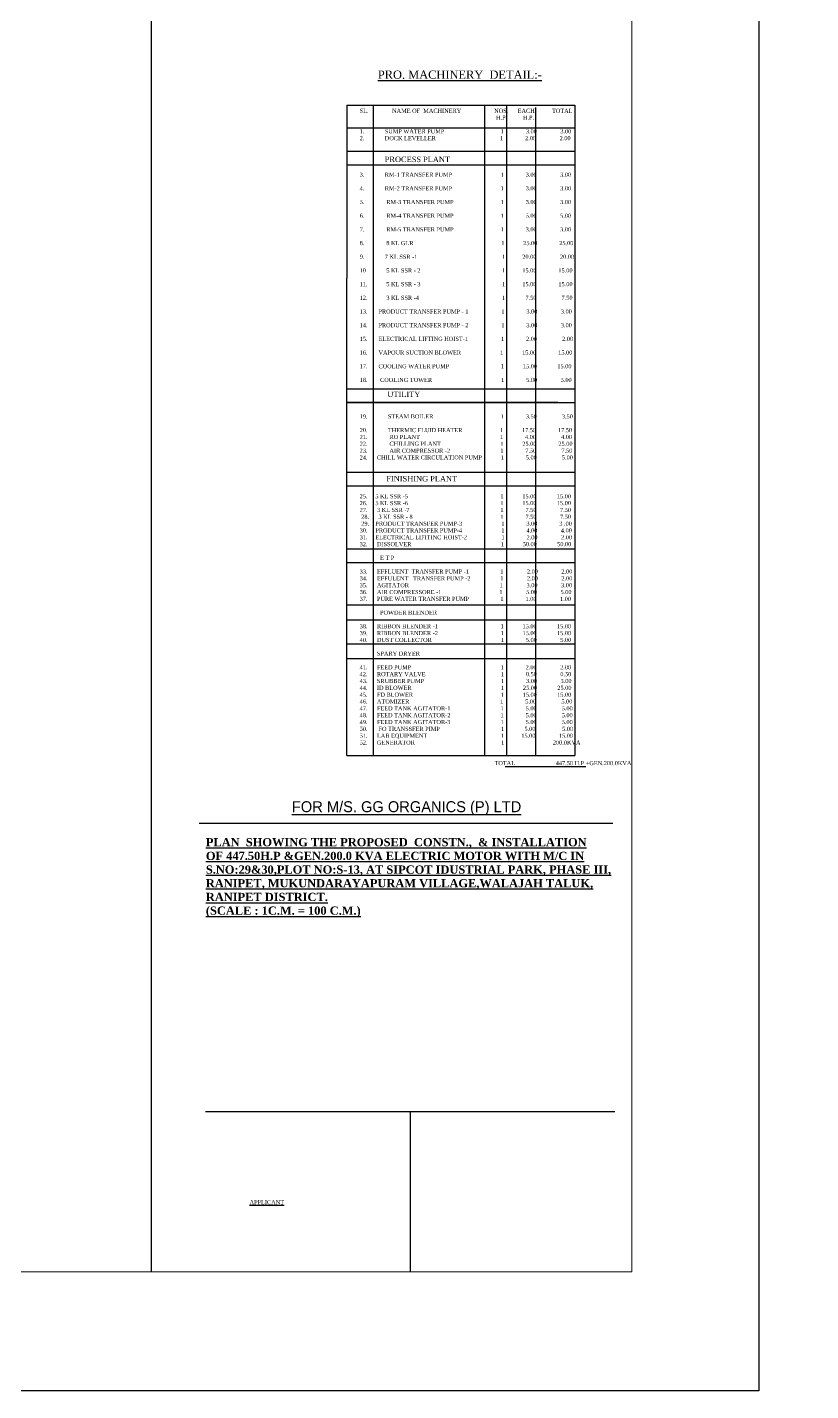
# Model space of a CAD drawing. Header units: metres. Extents: x -4258 to 185371, y -3317 to 113.
# Drawn here: x 5107 to 5194.3, y -740.3 to -588.3 of the extents above; entities that cross this region are included whole.
import ezdxf

# ---------------------------------------------------------------- set-up
doc = ezdxf.new("R2010")
doc.units = ezdxf.units.M
doc.header["$LTSCALE"] = 0.5
doc.header["$MEASUREMENT"] = 0
doc.layers.add('LOCATION_PLAN', color=7, linetype='Continuous', lineweight=0)
doc.styles.get("Standard").update_dxf_attribs({"font": 'times.ttf'})
doc.dimstyles.get("Standard").update_dxf_attribs({"dimtxt": 0.23, "dimasz": 0.23, "dimexe": 0.23, "dimexo": 0.23, "dimgap": 0.09, "dimtad": 1, "dimzin": 0, "dimdsep": 46, "dimtxsty": 'Standard', "dimcen": 0.09, "dimadec": 0, "dimazin": 0, "dimtfac": 1, "dimtofl": 0, "dimtmove": 0, "dimatfit": 3, "dimfxl": 0, "dimtolj": 1, "dimtzin": 0, "dimarcsym": 0})

# ---------------------------------------------------------------- blocks, each defined once
blk = doc.blocks.new('*D646')
at = {"color": 0, "linetype": 'ByBlock', "lineweight": -2}
for p, q in [((185371.06, -679.81), (185370.15, -679.81)), ((185370.38, -680.04), (185370.38, -682.63)), ((185369.13, -682.86), (185370.61, -682.86))]:
    blk.add_line(p, q, dxfattribs=at)
for points in [[(185370.34, -680.04), (185370.42, -680.04), (185370.38, -679.81)], [(185370.34, -682.63), (185370.42, -682.63), (185370.38, -682.86)]]:
    blk.add_solid(points, dxfattribs=at)
at = {"layer": 'Defpoints', "color": 0, "linetype": 'ByBlock', "lineweight": -2}
for p in [(185371.29, -679.81), (4893.6, -682.86), (185370.38, -682.86)]:
    blk.add_point(p, dxfattribs=at)
at = {"color": 0, "linetype": 'ByBlock', "insert": (185370.18, -681.34), "char_height": 0.23, "attachment_point": 5, "rotation": 90}
blk.add_mtext('\\A1;3.05', dxfattribs=at)

msp = doc.modelspace()

# ---------------------------------------------------------------- linework, layer by layer
at = {"color": 0, "linetype": 'ByBlock'}
for p, q in [((5120.84049, -727.05468), (5120.84049, -525.40994)), ((5142.63763, -669.48406), (5142.63763, -616.30512)), ((5145.56223, -616.30512), (5145.56223, -669.48406)), ((5168.02991, -619.89717), (5168.02991, -669.48406)), ((5166.12301, -630.16043), (5142.63763, -630.16043)), ((5142.63763, -646.44396), (5168.02991, -646.44396)), ((5142.63763, -647.96896), (5168.02991, -647.96896)), ((5142.63763, -669.48406), (5168.02991, -669.48406)), ((5160.26605, -670.70966), (5169.26635, -670.70966)), ((5126.15774, -677.0466), (5172.27291, -677.0466)), ((5126.87331, -709.18049), (5172.49692, -709.18049)), ((5149.68511, -709.18049), (5149.68511, -727.05468))]:
    msp.add_line(p, q, dxfattribs=at)
for p, q in [((5142.63763, -596.99781), (5142.63763, -616.30512)), ((5142.63763, -596.99781), (5168.03099, -596.99781)), ((5145.56223, -596.99781), (5145.56223, -616.30512)), ((5157.95116, -596.99781), (5157.95116, -669.48406)), ((5160.42226, -596.99781), (5160.42226, -669.48406)), ((5163.62803, -597.25511), (5163.62803, -669.48406)), ((5168.03099, -596.99781), (5168.03099, -607.95086)), ((5142.63763, -599.53694), (5168.03099, -599.53694)), ((5168.03099, -599.53694), (5168.02991, -619.89717)), ((5142.63763, -602.11872), (5168.03085, -602.11872)), ((5142.63763, -603.6594), (5168.03077, -603.6594)), ((5142.63763, -628.61975), (5168.02991, -628.61975)), ((5142.63763, -630.16043), (5168.02991, -630.16043)), ((5142.63763, -637.91628), (5168.02991, -637.91628)), ((5142.63763, -639.45696), (5168.02991, -639.45696)), ((5142.63763, -652.71051), (5168.02991, -652.71051)), ((5142.64692, -654.35681), (5168.02991, -654.35681)), ((5142.63763, -657.03699), (5168.02991, -657.03699)), ((5142.64692, -658.68329), (5168.02991, -658.68329))]:
    msp.add_line(p, q)
at = {"linetype": 'ByBlock'}
msp.add_lwpolyline([(4490.72084, -509.77527), (5188.52751, -509.77527), (5188.52751, -740.30062), (4490.72084, -740.30062)], close=True, dxfattribs=at)
at = {"layer": 'LOCATION_PLAN', "color": 7}
msp.add_lwpolyline([(4914.44581, -525.40994), (5174.38771, -525.40994), (5174.38771, -727.05468), (4914.44581, -727.05468)], close=True, dxfattribs=at)

# ---------------------------------------------------------------- texts
at = {"attachment_point": 1}
for s, insert, char_height in [('{\\L PRO. MACHINERY  DETAIL:-}', (5145.73219, -593.15205), 0.915), ('SL.               NAME OF  MACHINERY                     NOS.      EACH           TOTAL \\P                                                                                       H.P.          H.P.\\P\\P1.             SUMP WATER PUMP                                    1              3.00               3.00\\P2.             DOCK LEVELLER                                         1              2.00               2.00\\P\\P\\P                {\\H1.3333x;PROCESS PLANT}\\P\\P3.             RM-1 TRANSFER PUMP                               1              3.00               3.00\\P\\P4.             RM-2 TRANSFER PUMP                               1              3.00               3.00\\P            \\P5.              RM-3 TRANSFER PUMP                              1              3.00               3.00\\P\\P6.              RM-4 TRANSFER PUMP                              1              5.00               5.00\\P                                                                       \\P7.              RM-5 TRANSFER PUMP                              1              3.00               3.00\\P\\P8.              8 KL GLR                                                        1            25.00              25.00\\P\\P9.             7 KL SSR -1                                                      1           20.00               20.00\\P\\P10             5 KL SSR - 2                                                    1           15.00              15.00\\P\\P11.            5 KL SSR - 3                                                    1           15.00              15.00\\P\\P12.            3 KL SSR -4                                                     1             7.50                7.50\\P\\P13.       PRODUCT TRANSFER PUMP - 1                     1              3.00               3.00\\P\\P14.       PRODUCT TRANSFER PUMP - 2                     1              3.00               3.00                               \\P\\P15.       ELECTRICAL LIFTING HOIST-1                     1              2.00                2.00\\P\\P16.       VAPOUR SUCTION BLOWER                         1            15.00              15.00\\P\\P17.       COOLING WATER PUMP                                 1            15.00             15.00\\P\\P18.        COOLING TOWER                                            1              5.00               5.00\\P\\P               {\\H1.3333x;  UTILITY\\P}\\P\\P19.             STEAM BOILER                                           1              3.50                3.50\\P\\P20.             THERMIC FLUID HEATER                        1            17.50              17.50\\P21.              RO PLANT                                                   1              4.00                4.00\\P22.              CHILLING PLANT                                      1            25.00              25.00\\P23.              AIR COMPRESSOR -2                                1              7.50                7.50\\P24.      CHILL WATER CIRCULATION PUMP            1              5.00                5.00\\P  \\P\\P                 {\\H1.3333x;FINISHING PLANT\\P\\P}25.     5 KL SSR -5                                                           1            15.00             15.00\\P26.     5 KL SSR -6                                                           1            15.00             15.00\\P27.      3 KL SSR -7                                                          1              7.50               7.50\\P 28.      3 KL SSR - 8                                                        1              7.50               7.50                                  \\P 29.    PRODUCT TRANSFER PUMP-3                         1              3.00              3 .00\\P30.     PRODUCT TRANSFER PUMP-4                         1              4.00               4.00\\P31.     ELECTRICAL LIFITING HOIST-2                      1              2.00               2.00\\P32.      DISSOLVER                                                         1            50.00             50.00\\P\\P             E T P\\P\\P33.      EFFLUENT  TRANSFER PUMP -1                    1               2.00               2.00\\P34.      EFFULENT   TRANSFER PUMP -2                   1               2.00               2.00\\P35.      AGITATOR                                                          1               3.00               3.00\\P36.      AIR COMPRESSORE -1                                     1               5.00               5.00\\P37.      PURE WATER TRANSFER PUMP                    1              1.00               1.00\\P\\P             POWDER BLENDER\\P\\P38.      RIBBON BLENDER -1                                        1            15.00             15.00\\P39.      RIBBON BLENDER -2                                        1            15.00             15.00 \\P40.      DUST COLLECTOR                                            1              5.00               5.00   \\P         \\P           SPARY DRYER \\P\\P41.      FEED PUMP                                                         1              2.00               2.00\\P42.      ROTARY VALVE                                                1              0.50               0.50\\P43.      SRUBBER PUMP                                                 1              3.00               3.00\\P44.      ID BLOWER                                                         1            25.00             25.00\\P45.      FD BLOWER                                                        1            15.00             15.00\\P46.      ATOMIZER                                                          1              5.00                5.00\\P47.      FEED TANK AGITATOR-1                                1              5.00                5.00\\P48.      FEED TANK AGITATOR-2                                1              5.00                5.00\\P49.      FEED TANK AGITATOR-3                                1              5.00                5.00\\P50.       FO TRANSSFER PIMP                                       1             5.00                 5.00\\P51.      LAB EQUIPMENT                                               1           15.00               15.00\\P52.      GENERATOR                                                       1                               200.0KVA\\P\\P\\P                                                                                      TOTAL                          447.50 H.P +GEN.200.0KVA              ', (5144.05372, -597.40761), 0.4575)]:
    msp.add_mtext(s, dxfattribs=dict(at, insert=insert, char_height=char_height))
at = {"color": 0, "linetype": 'Continuous', "insert": (5149.28085, -674.59317), "char_height": 1.22, "width": 996.755585, "attachment_point": 2}
msp.add_mtext('{\\fVineta BT|b0|i0|c0|p82;\\LFOR M/S. GG ORGANICS (P) LTD}', dxfattribs=at)
at = {"color": 7, "insert": (5126.91382, -678.70213), "char_height": 0.915, "attachment_point": 1}
msp.add_mtext_dynamic_manual_height_columns('\\A1;{\\fTimes New Roman|b1|i0|c0|p18;\\LPLAN  SHOWING THE PROPOSED  CONSTN.,  & INSTALLATION \\POF 447.50H.P &GEN.200.0 KVA ELECTRIC MOTOR WITH M/C IN \\H2.67389x; \\H0.37399x;\\PS.NO:29&30,PLOT NO:S-13, AT SIPCOT IDUSTRIAL PARK, PHASE III,\\H2.11521x; \\H0.47277x;\\PRANIPET, MUKUNDARAYAPURAM VILLAGE,WALAJAH TALUK,\\H2.30107x; \\H0.43458x;\\PRANIPET DISTRICT.       \\H2.23948x; \\H0.44653x;\\P(SCALE : 1C.M. = 100 C.M.)\\H2.25893x; }', width=1618.0326679, gutter_width=1, heights=[0], dxfattribs=at)
at = {"color": 0, "insert": (5131.78312, -719.05856), "char_height": 0.4575, "width": 8.2659135, "attachment_point": 1}
msp.add_mtext('{\\LAPPLICANT}', dxfattribs=at)

# ---------------------------------------------------------------- dimensions: what is measured, and where the dimension line sits
at = {"color": 0, "linetype": 'ByBlock'}
dim = msp.add_linear_dim(base=(185370.38315, -682.86444), p1=(185371.29218, -679.81444), p2=(4893.60181, -682.86444), angle=90, dimstyle='Standard', override={"dimfxl": 1.25, "dimarcsym": 1}, dxfattribs=at)
dim.commit()
dim.dimension.update_dxf_attribs({"geometry": '*D646', "text_midpoint": (185370.17583, -681.33944)})

doc.saveas('drawing.dxf')
